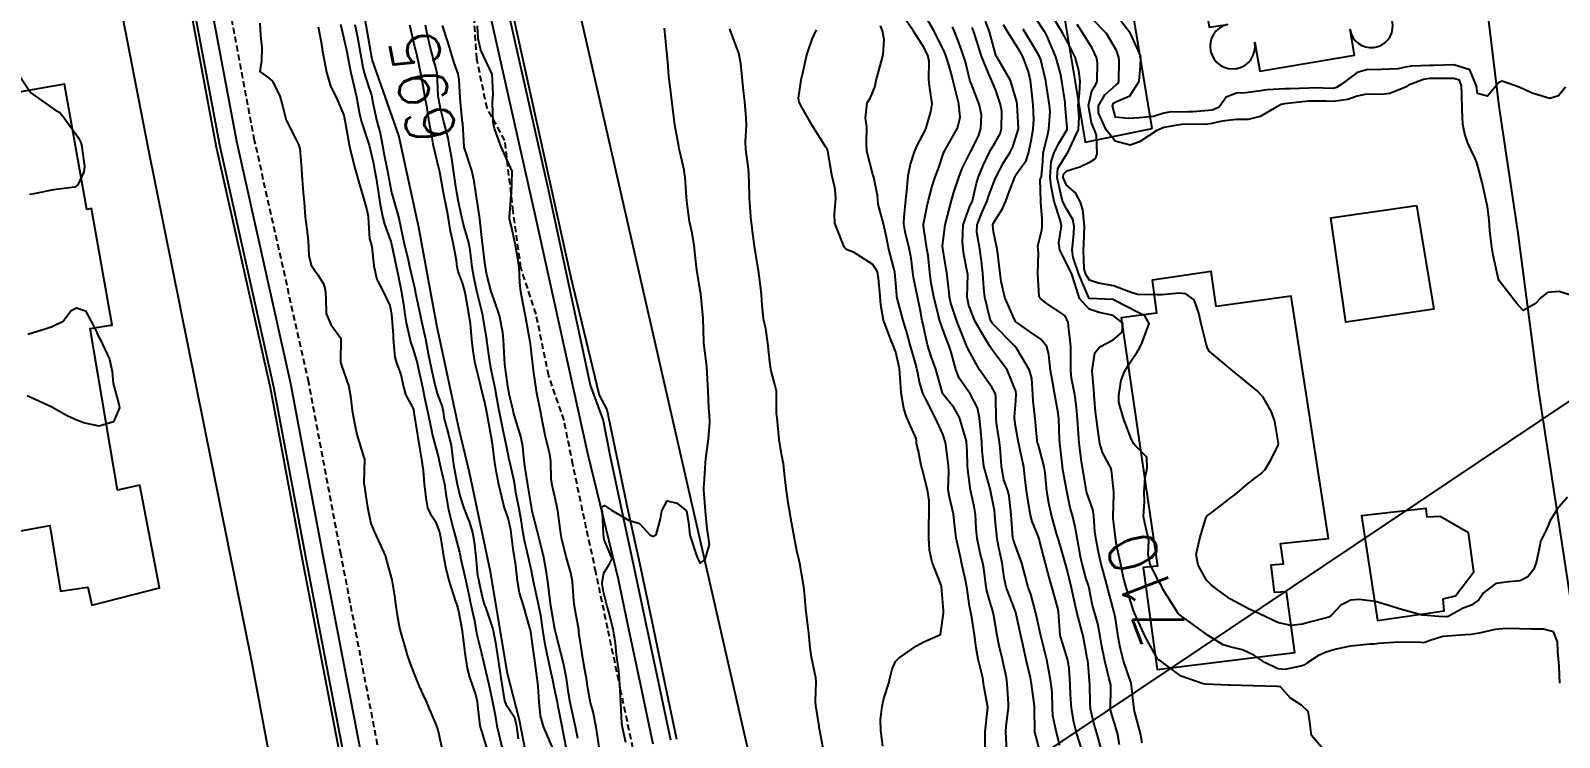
# Model space of a CAD drawing. Header units: metres. Extents: x 292545 to 299085, y 7450245 to 7463078.
# Drawn here: x 298213.5 to 298340.3, y 7451853.7 to 7451912.2 of the extents above; entities that cross this region are included whole.
import ezdxf
from ezdxf.enums import TextEntityAlignment as Align

# ---------------------------------------------------------------- set-up
doc = ezdxf.new("R2010")
doc.units = ezdxf.units.M
doc.linetypes.add('CONTINUO', pattern=[0])
doc.linetypes.add('DASHED', pattern=[0.75, 0.5, -0.25])
for name, color, linetype in [('Canteiro', 45, 'DASHED'), ('Ciclovia', 45, 'Continuous'), ('Cotas', 45, 'Continuous'), ('Curvas de Nivel 1m', 11, 'Continuous'), ('Curvas de Nivel 5m', 15, 'Continuous'), ('Edificações', 30, 'Continuous'), ('Hidrografia', 140, 'Continuous'), ('TEXTO', 45, 'Continuous'), ('Vias Primárias', 230, 'Continuous')]:
    doc.layers.add(name, color=color, linetype=linetype)
doc.styles.add('Style-STANDARD', font='STANDARD.shx')

msp = doc.modelspace()

# ---------------------------------------------------------------- linework, layer by layer
at = {"layer": 'Canteiro'}
for points in [[(298243, 7451849.36), (298239.26, 7451868.79), (298236.58, 7451883.08), (298232.09, 7451903.14), (298229.59, 7451916.49), (298225.31, 7451939.17), (298219.5, 7451969.86), (298217.7, 7451979.63), (298215.14, 7451992.65), (298213.19, 7452002.87)], [(298263.47, 7451852.76), (298262.45, 7451857.61), (298261.38, 7451862.67), (298260.4, 7451867.35), (298259.45, 7451871.72), (298258.49, 7451876.27), (298257.76, 7451879.94), (298256.49, 7451883.63), (298255.44, 7451888.74), (298254.18, 7451892.58), (298253.54, 7451897.25), (298252.84, 7451903.14), (298251.37, 7451905.81), (298250.52, 7451909.91), (298250.25, 7451914.02)]]:
    msp.add_lwpolyline(points, dxfattribs=at)
at = {"layer": 'Ciclovia'}
for points in [[(298241.51, 7451849.3), (298237.78, 7451868.72), (298235.1, 7451882.98), (298230.61, 7451903.05), (298228.11, 7451916.42), (298223.83, 7451939.1), (298218.02, 7451969.79), (298216.22, 7451979.56), (298213.66, 7451992.58), (298211.71, 7452002.8)], [(298253.9, 7451776.12), (298253.46, 7451778.65), (298252.69, 7451782.73), (298251.96, 7451786.5), (298251.2, 7451790.58), (298250.43, 7451794.37), (298249.64, 7451798.58), (298248.81, 7451802.63), (298248.01, 7451806.85), (298247.21, 7451810.89), (298245.85, 7451818.19), (298244.8, 7451823.49), (298243.84, 7451828.36), (298243.14, 7451832.36), (298241.55, 7451841.01), (298240.1, 7451849.04), (298236.37, 7451868.45), (298233.69, 7451882.69), (298229.2, 7451902.76), (298226.69, 7451916.16), (298222.42, 7451938.83), (298216.6, 7451969.53), (298214.81, 7451979.29), (298212.24, 7451992.3)], [(298265.14, 7451853.11), (298264.12, 7451857.96), (298263.05, 7451863.02), (298262.26, 7451866.76), (298259.74, 7451877.2), (298255.39, 7451896.86), (298253, 7451907.45), (298250.3, 7451919.55)], [(298266.6, 7451853.42), (298265.58, 7451858.27), (298264.51, 7451863.33), (298263.52, 7451868.01), (298262.57, 7451872.39), (298261.62, 7451876.91), (298261, 7451880.02), (298259.94, 7451882.87), (298256.44, 7451899.19), (298252.83, 7451915.26)]]:
    msp.add_lwpolyline(points, dxfattribs=at)
at = {"layer": 'Curvas de Nivel 1m', "flags": 128}
for points, elevation in [([(298294.47, 7451852.53), (298294.39, 7451854.12), (298294.42, 7451854.6), (298294.61, 7451856.11), (298294.62, 7451856.42), (298294.52, 7451858.11), (298294.45, 7451858.61), (298294.12, 7451860.12), (298293.86, 7451861.25), (298293.68, 7451862.12), (298293.41, 7451863.73), (298293.32, 7451864.13), (298293.03, 7451865.11), (298292.81, 7451865.91), (298292.77, 7451866.13), (298292.57, 7451867.65), (298292.48, 7451868.14), (298292.27, 7451868.94), (298292.01, 7451870.15), (298291.93, 7451870.97), (298291.88, 7451872.15), (298291.77, 7451872.81), (298291.47, 7451874.15), (298291.23, 7451876.09), (298291.22, 7451876.16), (298291.21, 7451876.21), (298291.18, 7451877.39), (298291.14, 7451878.16), (298291.13, 7451878.21), (298290.55, 7451880.17), (298290.08, 7451881.02), (298289.23, 7451882.06), (298289.16, 7451882.18), (298289.12, 7451882.3), (298288.59, 7451884.19), (298288.22, 7451885.24), (298287.91, 7451886.19), (298287.51, 7451887.99), (298287.47, 7451888.2), (298287.31, 7451888.99), (298287.07, 7451890.2), (298286.78, 7451891.64), (298286.69, 7451892.21), (298286.54, 7451893.39), (298286.38, 7451894.21), (298286.04, 7451895.57), (298285.95, 7451896.22), (298285.96, 7451896.78), (298286.1, 7451898.22), (298286.18, 7451898.97), (298286.3, 7451900.21), (298286.49, 7451901.18), (298286.83, 7451902.21), (298287.02, 7451902.66), (298287.49, 7451903.55), (298287.71, 7451903.98), (298287.8, 7451904.2), (298288.19, 7451905.51), (298288.28, 7451906.19), (298288.06, 7451907.67), (298288.01, 7451908.2), (298288.05, 7451909.7), (298287.93, 7451910.2), (298287.57, 7451910.91), (298286.75, 7451912.21), (298285.61, 7451913.87)], 703), ([(298297.33, 7451852.08), (298296.9, 7451853.79), (298296.81, 7451854.09), (298296.8, 7451854.19), (298296.79, 7451856.09), (298296.78, 7451856.24), (298296.54, 7451858.09), (298296.44, 7451858.61), (298296.08, 7451860.1), (298295.83, 7451861.25), (298295.65, 7451862.1), (298295.25, 7451863.87), (298295.21, 7451864.11), (298295.16, 7451864.24), (298295.03, 7451864.55), (298294.44, 7451866.12), (298294.27, 7451866.9), (298294.09, 7451868.12), (298293.83, 7451869.38), (298293.68, 7451870.12), (298293.52, 7451871.71), (298293.49, 7451872.13), (298293.45, 7451872.46), (298293.14, 7451874.13), (298293.13, 7451874.16), (298292.57, 7451876.14), (298292.45, 7451877.42), (298292.42, 7451878.14), (298292.32, 7451879.02), (298292.21, 7451880.15), (298292.06, 7451880.98), (298291.45, 7451882.15), (298291.24, 7451882.42), (298290.52, 7451883.44), (298290.24, 7451884.17), (298289.87, 7451885.58), (298289.68, 7451886.17), (298289.57, 7451886.46), (298289.29, 7451887.16), (298288.93, 7451888.18), (298288.78, 7451888.72), (298288.43, 7451890.19), (298288.22, 7451891.31), (298288.11, 7451892.19), (298287.95, 7451893.61), (298287.86, 7451894.2), (298287.57, 7451896.03), (298287.57, 7451896.2), (298287.88, 7451897.73), (298287.98, 7451898.19), (298288.28, 7451899.35), (298288.58, 7451900.19), (298288.82, 7451900.82), (298289.27, 7451902.18), (298289.34, 7451902.32), (298289.48, 7451902.55), (298290.4, 7451904.17), (298290.62, 7451905.05), (298290.51, 7451906.17), (298290.31, 7451906.95), (298290.01, 7451908.17), (298289.91, 7451908.54), (298289.56, 7451909.76), (298289.41, 7451910.18), (298289.3, 7451910.45), (298288.45, 7451912.19), (298287.61, 7451913.67)], 704), ([(298340.36, 7451858.16), (298340.29, 7451859.57), (298340.2, 7451860.79), (298340.15, 7451861.57), (298339.83, 7451862.4), (298339, 7451862.63), (298337.98, 7451862.62), (298337, 7451862.66), (298335.93, 7451862.69), (298335, 7451862.61), (298333.66, 7451862.31), (298333, 7451862.2), (298332.51, 7451862.16), (298331, 7451862.06), (298330.66, 7451862.02), (298329.61, 7451861.69), (298329.15, 7451861.54), (298328.99, 7451861.51), (298328.81, 7451861.52), (298326.99, 7451861.56), (298325.31, 7451861.43), (298324.99, 7451861.4), (298324.62, 7451861.39), (298322.99, 7451861.23), (298321.81, 7451860.96), (298320.98, 7451860.72), (298320.33, 7451860.46), (298319.37, 7451859.82), (298319.13, 7451859.66), (298318.97, 7451859.6), (298317.53, 7451859.28), (298316.97, 7451859.34), (298315.87, 7451859.86), (298314.98, 7451860.48), (298314.02, 7451860.92), (298312.99, 7451861.16), (298312.43, 7451861.34), (298311.48, 7451861.91), (298311.19, 7451862.11), (298311, 7451862.25), (298309.86, 7451863.07), (298309.01, 7451863.68), (298308.86, 7451863.79), (298308.7, 7451863.94), (298308.08, 7451864.9), (298307.43, 7451865.96), (298307.3, 7451866.22), (298307.05, 7451866.65), (298306.37, 7451867.98), (298306.2, 7451868.85), (298306.27, 7451869.98), (298306.01, 7451871.07), (298305.81, 7451871.98), (298305.89, 7451873.22), (298305.88, 7451873.98), (298305.95, 7451875.19), (298306.12, 7451875.98), (298306.1, 7451876.9), (298305.18, 7451877.8), (298305.01, 7451877.99), (298304.82, 7451878.36), (298304.18, 7451880), (298303.78, 7451881.45), (298303.77, 7451882), (298303.98, 7451883.27), (298304.23, 7451884), (298304.63, 7451884.63), (298305.28, 7451885.56), (298305.44, 7451885.83), (298305.51, 7451885.99), (298305.7, 7451886.4), (298306.28, 7451887.98), (298305.94, 7451888.61), (298305.31, 7451888.91), (298303.45, 7451889.88), (298303.32, 7451889.96), (298303.28, 7451889.96), (298301.32, 7451890.04), (298300.46, 7451892.05), (298299.98, 7451893.44), (298299.91, 7451894.05), (298300.04, 7451895.41), (298300.07, 7451896.05), (298299.96, 7451896.6), (298299.42, 7451897.48), (298299.13, 7451898.06), (298299.01, 7451898.48), (298298.65, 7451900.07), (298298.71, 7451900.82), (298299.47, 7451902.04), (298299.51, 7451902.1), (298300.43, 7451904.05), (298300.48, 7451905.07), (298300.41, 7451906.05), (298300.52, 7451907.03), (298300.57, 7451908.04), (298300.45, 7451908.94), (298300.14, 7451910.05), (298299.58, 7451911.21), (298299.1, 7451912.06), (298298.34, 7451913.34)], 711), ([(298340.81, 7451907.57), (298340.25, 7451906.85), (298339.53, 7451906.61), (298338.06, 7451907.07), (298337.54, 7451907.32), (298336.85, 7451907.62), (298335.55, 7451908.05), (298335.26, 7451907.92), (298335.05, 7451907.63), (298334.35, 7451906.82), (298333.53, 7451907.03), (298333.45, 7451907.65), (298332.9, 7451909.01), (298331.56, 7451909.4), (298329.9, 7451909.36), (298329.56, 7451909.35), (298327.99, 7451909.29), (298327.56, 7451909.21), (298326.92, 7451909.09), (298325.56, 7451909.03), (298324.32, 7451909), (298323.55, 7451908.77), (298322.21, 7451907.79), (298321.82, 7451907.52), (298321.54, 7451907.46), (298319.86, 7451907.5), (298319.54, 7451907.49), (298317.95, 7451907.42), (298317.54, 7451907.41), (298316.07, 7451907.33), (298315.53, 7451907.25), (298314.32, 7451907.1), (298313.53, 7451907.05), (298312.69, 7451906.73), (298312.09, 7451905.91), (298311.51, 7451905.64), (298309.94, 7451905.51), (298309.51, 7451905.51), (298307.97, 7451905.49), (298307.51, 7451905.4), (298306.66, 7451905.12), (298305.5, 7451905.01), (298304.54, 7451904.97), (298303.51, 7451905.08), (298303.25, 7451906.01), (298303.32, 7451906.22), (298303.53, 7451906.34), (298304.69, 7451906.83), (298305.43, 7451907.99), (298305.45, 7451908.09), (298305.56, 7451909.29), (298305.61, 7451909.99), (298305.57, 7451910.19), (298304.74, 7451912), (298303.61, 7451913.46)], 714), ([(298232.51, 7451912.86), (298232.58, 7451911.85), (298232.7, 7451910.85), (298232.67, 7451909.73), (298232.51, 7451908.86), (298233.12, 7451908.43), (298233.54, 7451908.08), (298234.18, 7451906.83), (298234.42, 7451905.92), (298234.72, 7451904.83), (298235.48, 7451903.31), (298235.73, 7451902.82), (298235.83, 7451902.46), (298235.98, 7451900.81), (298236, 7451900.26), (298236.11, 7451898.81), (298236.19, 7451898.04), (298236.28, 7451896.81), (298236.41, 7451895.79), (298236.53, 7451894.81), (298236.58, 7451893.6), (298236.79, 7451892.81), (298237.34, 7451891.99), (298237.8, 7451891.25), (298237.94, 7451890.79), (298238.01, 7451890.11), (298238.03, 7451888.79), (298238.4, 7451887.89), (298239.21, 7451886.77), (298239.23, 7451886.72), (298239.21, 7451884.77), (298239.26, 7451884.56), (298239.91, 7451882.76), (298240.05, 7451881.94), (298240.19, 7451880.76), (298240.4, 7451879.56), (298240.57, 7451878.76), (298241.16, 7451876.87), (298241.2, 7451876.75), (298241.2, 7451876.71), (298241.14, 7451874.75), (298241.44, 7451872.75), (298241.74, 7451871.38), (298242, 7451870.74), (298242.82, 7451868.99), (298242.91, 7451868.73), (298243.07, 7451868.21), (298243.46, 7451866.72), (298243.7, 7451865.39), (298243.78, 7451864.72), (298243.92, 7451863.8), (298244.12, 7451862.71), (298244.29, 7451862.02), (298244.68, 7451860.7), (298244.75, 7451860.48), (298244.96, 7451859.85), (298245.4, 7451858.7), (298245.75, 7451857.88), (298246.28, 7451856.69), (298246.91, 7451855.26), (298247.16, 7451854.68), (298247.28, 7451854.29), (298247.66, 7451852.67)], 698), ([(298237.37, 7451912.57), (298237.58, 7451911.42), (298237.68, 7451910.79), (298237.69, 7451910.67), (298238.04, 7451908.79), (298238.39, 7451907.64), (298238.83, 7451906.78), (298239.5, 7451905.23), (298239.58, 7451904.77), (298239.6, 7451904.66), (298239.94, 7451902.77), (298240.07, 7451902.16), (298240.42, 7451900.76), (298240.82, 7451899.37), (298241, 7451898.75), (298241.41, 7451897.4), (298241.51, 7451896.85), (298241.52, 7451896.75), (298241.63, 7451895), (298241.69, 7451894.75), (298241.8, 7451894.32), (298241.97, 7451892.74), (298242.22, 7451891.62), (298242.69, 7451890.73), (298243.31, 7451889.47), (298243.44, 7451888.73), (298243.57, 7451887.01), (298243.59, 7451886.73), (298243.73, 7451885.18), (298243.85, 7451884.72), (298244.23, 7451883.74), (298244.45, 7451882.71), (298244.61, 7451882.09), (298245.22, 7451880.98), (298245.29, 7451880.7), (298245.31, 7451880.6), (298245.6, 7451878.7), (298245.68, 7451878.19), (298245.92, 7451876.69), (298246.06, 7451875.78), (298246.15, 7451874.69), (298246.28, 7451873.53), (298246.44, 7451872.69), (298246.65, 7451872.23), (298247.1, 7451871.56), (298247.43, 7451870.68), (298247.52, 7451870.25), (298247.77, 7451868.67), (298247.93, 7451867.8), (298248.2, 7451866.67), (298248.75, 7451864.93), (298248.85, 7451864.66), (298249.01, 7451864.11), (298249.29, 7451862.66), (298249.48, 7451861.15), (298249.53, 7451860.65), (298249.71, 7451859.4), (298249.9, 7451858.65), (298250.43, 7451857.14), (298250.54, 7451856.64), (298250.58, 7451856.3), (298250.78, 7451854.63), (298250.9, 7451854.19), (298251.38, 7451852.62)], 697), ([(298239.22, 7451912.77), (298239.58, 7451911.24), (298239.67, 7451910.77), (298239.7, 7451910.64), (298240.08, 7451908.76), (298240.24, 7451908.06), (298240.54, 7451906.76), (298240.77, 7451905.49), (298240.93, 7451904.76), (298241.48, 7451903.07), (298241.56, 7451902.83), (298241.58, 7451902.75), (298241.94, 7451901.22), (298242.04, 7451900.74), (298242.16, 7451900.02), (298242.36, 7451898.74), (298242.51, 7451897.83), (298242.73, 7451896.73), (298242.87, 7451896.2), (298243.38, 7451894.78), (298243.4, 7451894.72), (298243.41, 7451894.69), (298243.83, 7451892.72), (298243.97, 7451892.09), (298244.25, 7451890.71), (298244.44, 7451889.58), (298244.55, 7451888.71), (298244.65, 7451888.06), (298244.96, 7451886.7), (298245.03, 7451886.46), (298245.27, 7451885.73), (298245.56, 7451884.7), (298245.66, 7451884.29), (298246.02, 7451882.69), (298246.22, 7451881.69), (298246.42, 7451880.69), (298246.75, 7451879.12), (298246.85, 7451878.68), (298247.17, 7451877.48), (298247.34, 7451876.85), (298247.38, 7451876.68), (298247.71, 7451875.24), (298247.83, 7451874.67), (298247.96, 7451873.84), (298248.15, 7451872.67), (298248.48, 7451871.29), (298248.65, 7451870.66), (298249.08, 7451869.01), (298249.15, 7451868.74), (298249.16, 7451868.66), (298249.18, 7451868.55), (298249.6, 7451866.65), (298249.86, 7451865.47), (298250.03, 7451864.64), (298250.33, 7451863.32), (298250.45, 7451862.64), (298250.53, 7451862.18), (298250.9, 7451860.63), (298250.91, 7451860.57), (298250.97, 7451860.38), (298251.39, 7451858.63), (298251.51, 7451858.05), (298251.82, 7451856.62), (298252.03, 7451855.5), (298252.18, 7451854.62), (298252.6, 7451852.89)], 696), ([(298257.98, 7451852.55), (298257.76, 7451853.68), (298257.6, 7451854.55), (298257.26, 7451856.21), (298257.2, 7451856.56), (298256.94, 7451857.82), (298256.79, 7451858.56), (298256.75, 7451858.77), (298256.35, 7451860.57), (298256.2, 7451861.35), (298256.01, 7451862.57), (298255.82, 7451863.77), (298255.67, 7451864.57), (298255.28, 7451866.33), (298255.23, 7451866.58), (298255.06, 7451867.47), (298254.8, 7451868.58), (298254.47, 7451869.97), (298254.37, 7451870.59), (298254.2, 7451871.69), (298254.03, 7451872.6), (298253.77, 7451873.96), (298253.67, 7451874.6), (298253.59, 7451875.04), (298253.22, 7451876.61), (298253.21, 7451876.65), (298253.17, 7451876.86), (298252.81, 7451878.61), (298252.71, 7451879.09), (298252.39, 7451880.62), (298252.21, 7451881.63), (298252.04, 7451882.62), (298251.72, 7451884.16), (298251.63, 7451884.63), (298251.35, 7451886.56), (298251.34, 7451886.63), (298251.29, 7451886.94), (298251.02, 7451888.63), (298250.94, 7451889), (298250.53, 7451890.64), (298250.3, 7451891.69), (298250.14, 7451892.64), (298249.96, 7451894.06), (298249.85, 7451894.65), (298249.4, 7451896.3), (298249.32, 7451896.57), (298249.3, 7451896.65), (298248.97, 7451898.2), (298248.88, 7451898.66), (298248.77, 7451899.32), (298248.6, 7451900.66), (298248.44, 7451901.64), (298248.26, 7451902.67), (298248.14, 7451903.33), (298247.78, 7451904.68), (298247.51, 7451905.78), (298247.35, 7451906.68), (298247.32, 7451906.88), (298247.23, 7451908.68), (298247.16, 7451909.07), (298246.71, 7451910.69), (298246.44, 7451911.84), (298246.26, 7451912.69)], 696), ([(298258.89, 7451853.57), (298258.71, 7451854.54), (298258.66, 7451854.79), (298258.26, 7451856.55), (298258.12, 7451857.36), (298257.96, 7451858.55), (298257.71, 7451859.81), (298257.53, 7451860.55), (298257.02, 7451862.53), (298257.01, 7451862.56), (298256.99, 7451862.64), (298256.67, 7451864.56), (298256.61, 7451864.99), (298256.4, 7451866.57), (298256.31, 7451867.32), (298256.09, 7451868.57), (298255.74, 7451869.92), (298255.57, 7451870.58), (298255.11, 7451872.41), (298255.09, 7451872.55), (298255.08, 7451872.58), (298255.08, 7451872.62), (298254.75, 7451874.59), (298254.54, 7451875.97), (298254.46, 7451876.59), (298254.35, 7451877.77), (298254.18, 7451878.6), (298253.69, 7451880.12), (298253.57, 7451880.6), (298253.51, 7451880.9), (298253.23, 7451882), (298253.11, 7451882.61), (298253.09, 7451882.75), (298252.85, 7451884.61), (298252.82, 7451885.07), (298252.74, 7451886.62), (298252.68, 7451887.22), (298252.41, 7451888.62), (298251.93, 7451890.01), (298251.71, 7451890.63), (298251.35, 7451892), (298251.23, 7451892.63), (298251.22, 7451892.77), (298250.99, 7451894.63), (298250.94, 7451895.07), (298250.77, 7451896.64), (298250.66, 7451897.39), (298250.46, 7451898.64), (298250.31, 7451899.77), (298250.12, 7451900.64), (298249.47, 7451902.6), (298249.46, 7451902.64), (298249.36, 7451904.52), (298249.34, 7451904.65), (298249.3, 7451904.85), (298249.13, 7451906.66), (298249.05, 7451908.17), (298248.96, 7451908.66), (298248.65, 7451909.57), (298248.31, 7451910.67), (298248.15, 7451911.24), (298247.68, 7451912.68)], 697), ([(298260.71, 7451852.68), (298260.43, 7451854.52), (298260.17, 7451855.78), (298259.96, 7451856.52), (298259.72, 7451857.75), (298259.61, 7451858.53), (298259.52, 7451859.09), (298259.26, 7451860.54), (298259.22, 7451860.78), (298258.99, 7451862.39), (298258.97, 7451862.54), (298258.97, 7451862.57), (298258.63, 7451864.54), (298258.57, 7451865), (298258.45, 7451866.55), (298258.31, 7451867.3), (298257.95, 7451868.55), (298257.57, 7451870.07), (298257.49, 7451870.56), (298257.24, 7451872.43), (298257.21, 7451872.56), (298257.12, 7451872.99), (298256.76, 7451874.56), (298256.68, 7451875.04), (298256.66, 7451876.56), (298256.59, 7451877.15), (298256.23, 7451878.57), (298255.96, 7451879.81), (298255.82, 7451880.57), (298255.48, 7451882.33), (298255.44, 7451882.58), (298255.25, 7451883.89), (298255.16, 7451884.58), (298254.97, 7451886.27), (298254.92, 7451886.59), (298254.68, 7451887.98), (298254.56, 7451888.59), (298254.36, 7451889.56), (298254.18, 7451890.6), (298254.1, 7451891.36), (298254.02, 7451892.6), (298253.94, 7451893.19), (298253.69, 7451894.61), (298253.39, 7451895.98), (298253.24, 7451896.61), (298253.23, 7451896.79), (298253.38, 7451898.61), (298253.39, 7451898.65), (298253.45, 7451900.61), (298252.53, 7451902.62), (298251.99, 7451904.12), (298251.89, 7451904.63), (298251.81, 7451906.33), (298251.84, 7451906.63), (298251.88, 7451906.98), (298251.79, 7451908.63), (298251.55, 7451909.17), (298250.86, 7451910.64), (298250.63, 7451911.59), (298250.57, 7451912.64)], 698), ([(298262.88, 7451853.25), (298262.61, 7451854.49), (298262.56, 7451854.84), (298262.46, 7451856.49), (298262.44, 7451856.99), (298262.36, 7451858.5), (298262.29, 7451859.17), (298262.11, 7451860.5), (298262.02, 7451861.47), (298261.87, 7451862.5), (298261.47, 7451864.06), (298261.34, 7451864.51), (298261.04, 7451865.74), (298260.93, 7451866.4), (298260.93, 7451866.51), (298261.05, 7451867.28), (298261.52, 7451868.04), (298261.74, 7451868.5), (298261.09, 7451870.03), (298261.03, 7451870.51), (298260.94, 7451872.34), (298260.9, 7451872.51), (298260.85, 7451872.78), (298261.12, 7451872.87), (298261.7, 7451872.5), (298263.1, 7451871.68), (298264.02, 7451871.39), (298264.86, 7451870.46), (298265.09, 7451870.33), (298265.22, 7451870.33), (298265.39, 7451870.46), (298265.77, 7451871.79), (298265.87, 7451872.45), (298266.31, 7451873.26), (298267.12, 7451873.07), (298267.9, 7451872.43), (298268.08, 7451871.46), (298268.18, 7451870.43), (298268.74, 7451868.75), (298268.87, 7451868.42), (298269.06, 7451868.09), (298269.46, 7451868.41), (298269.83, 7451869.66), (298269.72, 7451870.41), (298269.62, 7451870.94), (298269.48, 7451872.41), (298269.35, 7451874.21), (298269.35, 7451874.42), (298269.38, 7451874.65), (298269.48, 7451876.42), (298269.51, 7451876.76), (298269.73, 7451878.41), (298269.85, 7451879.76), (298269.82, 7451880.41), (298269.77, 7451880.96), (298269.71, 7451882.41), (298269.69, 7451882.87), (298269.59, 7451884.41), (298269.36, 7451886.34), (298269.35, 7451886.42), (298269.34, 7451886.48), (298269.3, 7451888.42), (298269.09, 7451890.42), (298269.05, 7451890.71), (298268.77, 7451892.43), (298268.68, 7451893.11), (298268.54, 7451894.43), (298268.37, 7451895.45), (298268.17, 7451896.43), (298267.97, 7451897.88), (298267.92, 7451898.43), (298267.79, 7451900.1), (298267.75, 7451900.44), (298267.71, 7451900.69), (298267.47, 7451901.76), (298267.31, 7451902.44), (298267.27, 7451902.65), (298266.94, 7451904.45), (298266.86, 7451905.09), (298266.71, 7451906.45), (298266.58, 7451907.4), (298266.46, 7451908.45), (298266.36, 7451909.65), (298266.28, 7451910.45), (298266.13, 7451911.91), (298266.1, 7451912.45)], 699), ([(298284.2, 7451852.92), (298284.02, 7451854.24), (298284.01, 7451855.14), (298284.15, 7451856.24), (298284.29, 7451856.88), (298284.71, 7451858.23), (298284.76, 7451858.42), (298284.96, 7451859.32), (298285.25, 7451859.94), (298285.53, 7451860.22), (298286.98, 7451861.26), (298287.61, 7451861.57), (298288.99, 7451862.18), (298289.23, 7451863.97), (298289.22, 7451864.18), (298289.07, 7451866.16), (298289.07, 7451866.18), (298289.04, 7451866.27), (298288.29, 7451868.19), (298288.08, 7451869.19), (298288.01, 7451870.19), (298288.02, 7451871.27), (298288.05, 7451872.19), (298288.04, 7451873.27), (298287.89, 7451874.19), (298287.45, 7451875.91), (298287.39, 7451876.2), (298287.17, 7451877.38), (298287, 7451878.02), (298287, 7451878.2), (298286.95, 7451878.44), (298286.17, 7451880.22), (298285.93, 7451880.93), (298285.73, 7451882.22), (298285.7, 7451882.69), (298285.58, 7451884.23), (298285.27, 7451885.6), (298285.03, 7451886.23), (298284.83, 7451886.69), (298284.25, 7451888.24), (298284.03, 7451889.53), (298283.98, 7451890.24), (298283.85, 7451891.74), (298283.75, 7451892.25), (298283.36, 7451892.86), (298281.77, 7451893.87), (298281.37, 7451894.01), (298281.19, 7451894.09), (298281.03, 7451894.28), (298280.77, 7451894.89), (298280.23, 7451896.29), (298280.18, 7451897.05), (298280.31, 7451898.29), (298280.25, 7451899.11), (298279.98, 7451900.29), (298279.66, 7451902.1), (298279.64, 7451902.3), (298279.59, 7451902.42), (298279.48, 7451902.6), (298278.4, 7451904.31), (298277.52, 7451905.84), (298277.27, 7451906.32), (298277.21, 7451906.64), (298277.46, 7451908.32), (298277.48, 7451908.39), (298277.55, 7451908.72), (298277.84, 7451910.03), (298277.93, 7451910.32), (298278.35, 7451911.54), (298278.69, 7451912.31)], 701), ([(298292.69, 7451852.32), (298292.68, 7451854.13), (298292.92, 7451856.13), (298292.6, 7451857.79), (298292.55, 7451858.14), (298292.48, 7451858.6), (298292.11, 7451860.14), (298291.93, 7451861.09), (298291.79, 7451862.15), (298291.57, 7451863.6), (298291.46, 7451864.15), (298291.4, 7451864.53), (298291.16, 7451866.16), (298291.14, 7451866.25), (298291.05, 7451866.7), (298290.73, 7451868.16), (298290.64, 7451868.6), (298290.29, 7451870.17), (298290.16, 7451871.11), (298290.06, 7451872.17), (298289.73, 7451873.57), (298289.63, 7451874.17), (298289.67, 7451875.66), (298289.64, 7451876.18), (298289.41, 7451877.94), (298289.37, 7451878.18), (298289.19, 7451878.73), (298288.53, 7451880.19), (298287.78, 7451881.65), (298287.52, 7451882.2), (298287.24, 7451883.1), (298287.06, 7451884.02), (298287.03, 7451884.2), (298286.96, 7451884.5), (298286.47, 7451886.21), (298286.21, 7451887.14), (298285.88, 7451888.22), (298285.37, 7451890.19), (298285.37, 7451890.23), (298285.36, 7451890.26), (298285.34, 7451890.65), (298285.19, 7451892.23), (298285.15, 7451892.44), (298284.66, 7451894.24), (298284.5, 7451895.13), (298284.24, 7451896.24), (298283.82, 7451897.85), (298283.77, 7451898.25), (298283.75, 7451898.57), (298283.44, 7451900.1), (298283.4, 7451900.25), (298283.38, 7451900.31), (298282.87, 7451902.26), (298282.84, 7451902.9), (298282.87, 7451904.26), (298282.77, 7451904.99), (298282.9, 7451906.26), (298283.14, 7451906.64), (298283.54, 7451907.56), (298283.67, 7451908.25), (298283.72, 7451908.42), (298284.22, 7451910.24), (298284.32, 7451911.5), (298284.16, 7451912.24), (298284, 7451912.65)], 702), ([(298300.87, 7451852.13), (298300.27, 7451854.05), (298300.04, 7451854.92), (298299.84, 7451856.05), (298299.77, 7451857.22), (298299.75, 7451858.05), (298299.65, 7451859.36), (298299.53, 7451860.05), (298298.99, 7451861.87), (298298.94, 7451862.01), (298298.93, 7451862.06), (298298.91, 7451862.14), (298298.77, 7451864.06), (298298.72, 7451864.37), (298298.24, 7451866.07), (298297.92, 7451867.21), (298297.68, 7451868.07), (298297.2, 7451869.97), (298297.17, 7451870.08), (298297.1, 7451870.29), (298296.59, 7451871.57), (298296.45, 7451872.09), (298296.24, 7451873.21), (298296.11, 7451874.1), (298295.98, 7451875.27), (298295.88, 7451876.1), (298295.76, 7451876.69), (298295.45, 7451878.11), (298295.2, 7451879.48), (298295.11, 7451880.11), (298295.11, 7451880.22), (298295.23, 7451881.56), (298295.27, 7451882.11), (298295.27, 7451882.15), (298295.24, 7451882.35), (298294.5, 7451884.12), (298293.28, 7451885.79), (298293.04, 7451886.13), (298292.62, 7451886.81), (298291.86, 7451888.14), (298291.32, 7451889.45), (298291.2, 7451890.15), (298291.24, 7451892.04), (298291.23, 7451892.15), (298290.91, 7451893.7), (298290.85, 7451894.16), (298290.81, 7451894.73), (298290.87, 7451896.16), (298291.42, 7451897.7), (298291.57, 7451898), (298291.63, 7451898.15), (298291.98, 7451899.61), (298292.14, 7451900.14), (298292.53, 7451901.07), (298293.03, 7451902.13), (298293.18, 7451902.42), (298293.48, 7451902.92), (298293.92, 7451903.69), (298294.03, 7451904.12), (298294.06, 7451905.58), (298293.97, 7451906.13), (298293.54, 7451907.38), (298293.21, 7451908.13), (298292.95, 7451908.73), (298292.38, 7451910.14), (298291.82, 7451911.91), (298291.75, 7451912.15), (298291.6, 7451912.51)], 706), ([(298302.36, 7451852.53), (298301.95, 7451854.02), (298301.71, 7451854.83), (298301.43, 7451856.03), (298301.4, 7451856.5), (298301.37, 7451858.03), (298301.23, 7451859.77), (298301.19, 7451860.04), (298301.15, 7451860.21), (298300.98, 7451861.17), (298300.82, 7451862.04), (298300.76, 7451862.28), (298300.28, 7451864.05), (298300.06, 7451865.03), (298299.85, 7451866.05), (298299.45, 7451867.67), (298299.34, 7451868.06), (298299.08, 7451869.01), (298298.76, 7451870.06), (298298.61, 7451870.55), (298298.19, 7451872.07), (298297.99, 7451872.93), (298297.79, 7451874.07), (298297.65, 7451875.58), (298297.57, 7451876.08), (298297.18, 7451877.58), (298297.07, 7451877.97), (298297.04, 7451878.08), (298297.01, 7451878.25), (298296.83, 7451880.09), (298296.67, 7451881.53), (298296.63, 7451882.09), (298296.55, 7451883.4), (298296.35, 7451884.09), (298295.28, 7451885.92), (298295.13, 7451886.11), (298293.3, 7451887.96), (298293.18, 7451888.13), (298293.1, 7451888.34), (298292.65, 7451890.14), (298292.57, 7451890.91), (298292.49, 7451892.14), (298292.38, 7451893.13), (298292.24, 7451894.14), (298291.99, 7451895.55), (298292.02, 7451896.14), (298292.42, 7451897.13), (298292.85, 7451898.14), (298293, 7451898.57), (298293.44, 7451899.75), (298293.55, 7451900.02), (298293.6, 7451900.13), (298294.24, 7451901.34), (298294.74, 7451902.12), (298294.98, 7451902.61), (298295.46, 7451904.11), (298295.46, 7451904.14), (298295.33, 7451906.11), (298295.3, 7451906.34), (298294.79, 7451908.12), (298293.67, 7451910.02), (298293.59, 7451910.13), (298293.56, 7451910.22), (298293.05, 7451912.14), (298292.71, 7451913.03)], 707), ([(298303.84, 7451853.05), (298303.67, 7451854), (298303.1, 7451855.83), (298303.07, 7451856.01), (298303.12, 7451857.83), (298303.1, 7451858.01), (298302.95, 7451858.62), (298302.62, 7451860.02), (298302.34, 7451861.37), (298302.23, 7451862.02), (298302.04, 7451863.06), (298301.76, 7451864.03), (298301.6, 7451864.6), (298301.3, 7451866.04), (298301.25, 7451866.24), (298301.05, 7451866.9), (298300.73, 7451868.04), (298300.62, 7451868.49), (298300.34, 7451870.05), (298300.16, 7451871.11), (298299.92, 7451872.05), (298299.74, 7451872.68), (298299.45, 7451874.06), (298299.16, 7451875.71), (298299.1, 7451876.06), (298299.09, 7451876.14), (298298.87, 7451878.06), (298298.85, 7451878.4), (298298.8, 7451880.06), (298298.73, 7451880.55), (298298.46, 7451882.07), (298298.29, 7451883.02), (298298.11, 7451884.07), (298297.98, 7451885.37), (298297.8, 7451886.07), (298297.29, 7451886.66), (298296.45, 7451887.25), (298295.3, 7451888.04), (298295.23, 7451888.11), (298295.13, 7451888.29), (298294.33, 7451890.12), (298294.01, 7451891.46), (298293.93, 7451892.12), (298293.74, 7451893.75), (298293.68, 7451894.13), (298293.39, 7451895.57), (298293.31, 7451896.13), (298293.33, 7451896.2), (298293.41, 7451896.34), (298294.1, 7451897.44), (298294.4, 7451898.12), (298294.68, 7451898.87), (298295.15, 7451900.11), (298295.25, 7451900.31), (298295.45, 7451900.59), (298296.08, 7451901.49), (298296.27, 7451902.1), (298296.49, 7451903.1), (298296.67, 7451904.09), (298296.72, 7451904.88), (298296.67, 7451906.09), (298296.57, 7451907.13), (298296.45, 7451908.1), (298296.28, 7451908.83), (298295.81, 7451910.11), (298295.57, 7451910.55), (298294.56, 7451912.12), (298294.2, 7451912.72)], 708), ([(298305.7, 7451853.18), (298305.57, 7451853.98), (298305.07, 7451855.84), (298305.04, 7451855.99), (298304.93, 7451856.94), (298304.82, 7451857.99), (298304.79, 7451858.15), (298304.16, 7451860), (298303.89, 7451861.1), (298303.73, 7451862), (298303.49, 7451863.52), (298303.39, 7451864.01), (298303.03, 7451865.38), (298302.9, 7451865.87), (298302.87, 7451866.01), (298302.48, 7451867.44), (298302.32, 7451868.02), (298302.08, 7451869.02), (298301.88, 7451870.03), (298301.79, 7451870.72), (298301.7, 7451872.03), (298301.62, 7451872.54), (298301.13, 7451873.94), (298301.11, 7451874.01), (298301.1, 7451874.04), (298301.09, 7451874.08), (298300.75, 7451876.04), (298300.68, 7451876.54), (298300.49, 7451878.05), (298300.44, 7451878.81), (298300.35, 7451880.05), (298300.25, 7451881.02), (298300.11, 7451882.05), (298299.85, 7451883.45), (298299.78, 7451884.05), (298299.8, 7451885.53), (298299.78, 7451886.06), (298299.59, 7451887.77), (298299.56, 7451888.06), (298299.31, 7451888.6), (298297.72, 7451889.68), (298297.32, 7451889.98), (298297.27, 7451890.03), (298297.24, 7451890.08), (298297.17, 7451890.24), (298297.06, 7451892.08), (298297.11, 7451893.82), (298297.09, 7451894.08), (298297.06, 7451894.4), (298297.4, 7451895.72), (298297.42, 7451896.06), (298297.42, 7451896.08), (298297.41, 7451896.66), (298297.3, 7451897.96), (298297.29, 7451898.08), (298297.26, 7451899.9), (298297.34, 7451900.08), (298297.36, 7451900.17), (298297.46, 7451901.39), (298297.5, 7451902.05), (298297.5, 7451902.08), (298297.89, 7451903.67), (298297.98, 7451904.08), (298298.08, 7451905.51), (298298.03, 7451906.07), (298297.75, 7451907.87), (298297.71, 7451908.08), (298297.55, 7451908.77), (298297.29, 7451909.82), (298297.18, 7451910.09), (298296.63, 7451911.04), (298296.01, 7451912.1), (298295.85, 7451912.37)], 709), ([(298341, 7451873.56), (298340.12, 7451872.57), (298339.53, 7451871.58), (298339.41, 7451871.28), (298339.1, 7451870.62), (298338.76, 7451869.92), (298338.7, 7451869.59), (298338.43, 7451868.24), (298338.19, 7451867.6), (298337.69, 7451866.97), (298337.05, 7451866.64), (298336.11, 7451866.56), (298335.05, 7451866.43), (298334.01, 7451865.65), (298333.64, 7451865.05), (298333.03, 7451864.62), (298332.33, 7451864.36), (298331.1, 7451863.68), (298331.03, 7451863.66), (298331.01, 7451863.66), (298330.31, 7451863.69), (298329.01, 7451863.78), (298328.92, 7451863.8), (298327.02, 7451864.33), (298326.18, 7451864.59), (298325.03, 7451864.92), (298323.7, 7451865.1), (298323.03, 7451865.03), (298322.19, 7451864.63), (298321.42, 7451863.8), (298321.18, 7451863.63), (298321.01, 7451863.57), (298319.6, 7451863.22), (298319.01, 7451863.05), (298318.1, 7451862.93), (298317.01, 7451863.15), (298315.49, 7451863.87), (298315.02, 7451864.1), (298314.59, 7451864.3), (298313.03, 7451865.13), (298311.93, 7451865.91), (298311.43, 7451866.3), (298311.05, 7451866.69), (298310.35, 7451867.93), (298310.19, 7451868.82), (298310.44, 7451869.93), (298310.58, 7451870.45), (298311.03, 7451871.92), (298311.06, 7451871.97), (298311.11, 7451872.03), (298311.62, 7451872.41), (298313.13, 7451873.56), (298313.31, 7451873.71), (298313.52, 7451873.89), (298314.39, 7451874.63), (298315.15, 7451875.21), (298315.53, 7451875.49), (298315.9, 7451875.86), (298316.37, 7451876.66), (298316.99, 7451877.85), (298317.02, 7451878.02), (298316.7, 7451879.85), (298316.43, 7451880.64), (298315.75, 7451881.86), (298315.24, 7451882.4), (298313.42, 7451883.89), (298313.25, 7451884.03), (298312.6, 7451884.56), (298311.28, 7451885.68), (298311.12, 7451885.92), (298311.04, 7451886.16), (298310.59, 7451887.93), (298310.41, 7451888.83), (298310.01, 7451889.93), (298309.33, 7451890.43), (298308.78, 7451890.49), (298307.33, 7451890.34), (298306.96, 7451890.34), (298305.33, 7451890.37), (298304.79, 7451890.54), (298303.34, 7451891.09), (298302.08, 7451891.3), (298301.35, 7451891.56), (298301.03, 7451892.04), (298300.9, 7451892.5), (298300.85, 7451894.05), (298300.88, 7451894.55), (298300.92, 7451896.04), (298300.78, 7451897.4), (298300.59, 7451898.04), (298300.18, 7451898.8), (298299.44, 7451899.43), (298299.15, 7451900.06), (298299.17, 7451900.34), (298299.45, 7451900.63), (298300.54, 7451900.96), (298301.46, 7451901.39), (298301.84, 7451901.66), (298301.99, 7451902.02), (298301.92, 7451903.59), (298301.75, 7451904.03), (298301.5, 7451904.59), (298301.26, 7451906.03), (298301.54, 7451907.25), (298301.84, 7451907.73), (298301.99, 7451908.03), (298302, 7451909.58), (298301.91, 7451910.03), (298301.57, 7451910.8), (298300.8, 7451912.04), (298300.31, 7451912.76)], 712), ([(298341.33, 7451890.3), (298340.3, 7451890.61), (298339.34, 7451890.54), (298338.8, 7451890.12), (298338.3, 7451889.6), (298337.32, 7451889.06), (298336.78, 7451889.62), (298335.35, 7451891.48), (298335.27, 7451891.63), (298335.24, 7451891.75), (298334.83, 7451893.64), (298334.72, 7451894.3), (298334.56, 7451895.64), (298334.49, 7451896.56), (298334.34, 7451897.64), (298334.06, 7451899.02), (298333.92, 7451899.65), (298333.47, 7451901.31), (298333.33, 7451901.65), (298332.73, 7451902.91), (298332.48, 7451903.67), (298332.31, 7451904.48), (298332.24, 7451905.67), (298332.23, 7451906.97), (298332.21, 7451907.67), (298332.02, 7451908.14), (298331.55, 7451908.28), (298330.97, 7451908.27), (298329.55, 7451908.27), (298329.05, 7451908.2), (298327.81, 7451907.72), (298327.65, 7451907.61), (298327.54, 7451907.55), (298326.24, 7451907.04), (298325.53, 7451906.95), (298324.31, 7451906.98), (298323.53, 7451906.82), (298322.76, 7451906.54), (298321.52, 7451906.38), (298320.94, 7451906.39), (298319.52, 7451906.39), (298318.99, 7451906.35), (298317.52, 7451906.18), (298317.24, 7451906.12), (298316.74, 7451905.85), (298315.51, 7451905.14), (298314.49, 7451904.89), (298313.5, 7451904.88), (298312.34, 7451904.75), (298311.5, 7451904.54), (298310.96, 7451904.46), (298309.5, 7451904.48), (298308.98, 7451904.46), (298307.5, 7451904.21), (298306.92, 7451903.97), (298305.48, 7451903.02), (298304.72, 7451902.75), (298303.48, 7451903.08), (298302.72, 7451904.02), (298302.1, 7451905.44), (298302.08, 7451906.02), (298302.62, 7451906.93), (298303.54, 7451907.74), (298303.69, 7451907.86), (298303.76, 7451908.01), (298303.79, 7451909.78), (298303.76, 7451910.01), (298303.57, 7451910.59), (298302.74, 7451912.02), (298301.6, 7451913.21)], 713), ([(298212.2, 7451909.09), (298213.52, 7451907.08), (298215.51, 7451905.68), (298215.92, 7451905.47), (298216.26, 7451905.05), (298217.48, 7451903.36), (298217.65, 7451903.03), (298217.73, 7451902.77), (298217.98, 7451901.02), (298217.93, 7451900.54), (298217.43, 7451899.47), (298217.19, 7451899.27), (298215.42, 7451899.06), (298213.78, 7451898.71), (298213.42, 7451898.65)], 699), ([(298213.28, 7451887.08), (298214.81, 7451887.55), (298215.29, 7451887.71), (298216.2, 7451888.15), (298216.86, 7451889.04), (298217.32, 7451889.28), (298218.06, 7451889.02), (298218.94, 7451887.36), (298219.09, 7451887.01), (298219.28, 7451886.68), (298220.06, 7451885), (298220.27, 7451883.98), (298220.35, 7451883), (298220.81, 7451881.4), (298220.89, 7451880.99), (298220.38, 7451879.82), (298219.2, 7451879.45), (298217.9, 7451879.73), (298217.2, 7451880.01), (298216.5, 7451880.33), (298215.21, 7451881.06), (298213.22, 7451881.98)], 699)]:
    msp.add_lwpolyline(points, dxfattribs=dict(at, elevation=elevation))
at = {"layer": 'Curvas de Nivel 5m', "flags": 128}
for points, elevation in [([(298320.88, 7451852.49), (298319.75, 7451853.81), (298319.6, 7451855.13), (298319.47, 7451855.81), (298318.93, 7451856.34), (298318, 7451856.9), (298317.18, 7451857.85), (298316.94, 7451857.89), (298316.9, 7451857.89), (298314.94, 7451857.93), (298314.89, 7451857.93), (298312.94, 7451857.98), (298312.87, 7451857.98), (298310.95, 7451858.07), (298310.77, 7451858.09), (298308.95, 7451858.73), (298307.25, 7451859.97), (298307.08, 7451860.07), (298306.98, 7451860.18), (298305.98, 7451861.98), (298305.11, 7451863.89), (298305.06, 7451863.99), (298305.01, 7451864.1), (298304.4, 7451866), (298304.17, 7451866.88), (298303.93, 7451868), (298303.61, 7451869.48), (298303.52, 7451870.01), (298303.3, 7451871.82), (298303.29, 7451872.01), (298303.36, 7451873.78), (298303.35, 7451874.01), (298303.16, 7451875.82), (298303.1, 7451876.01), (298302.42, 7451877.27), (298302.2, 7451878.02), (298302.04, 7451879.19), (298301.92, 7451880.03), (298301.84, 7451880.65), (298301.74, 7451882.03), (298301.7, 7451882.49), (298301.56, 7451884.04), (298301.77, 7451885.54), (298302.2, 7451886.03), (298303.29, 7451886.62), (298304.05, 7451887.25), (298304.11, 7451888), (298303.31, 7451888.63), (298302.15, 7451888.87), (298301.31, 7451889.15), (298300.52, 7451890.05), (298300.12, 7451891.28), (298299.87, 7451892.05), (298299.36, 7451893.14), (298298.89, 7451894.06), (298298.79, 7451894.66), (298299.01, 7451896.06), (298298.92, 7451896.55), (298298.41, 7451898.07), (298298.15, 7451899.36), (298298.07, 7451900.07), (298298.16, 7451901.38), (298298.39, 7451902.07), (298298.74, 7451902.81), (298299.49, 7451904.04), (298299.5, 7451904.06), (298299.49, 7451904.18), (298299.33, 7451906.06), (298299.31, 7451906.28), (298299.05, 7451908.06), (298298.94, 7451908.68), (298298.55, 7451910.07), (298297.77, 7451911.9), (298297.67, 7451912.08), (298297.59, 7451912.21), (298296.84, 7451913.33)], 710), ([(298240.41, 7451912.76), (298240.63, 7451911.71), (298240.8, 7451910.76), (298241.07, 7451909.23), (298241.18, 7451908.75), (298241.53, 7451907.61), (298241.77, 7451907), (298241.82, 7451906.75), (298241.86, 7451906.4), (298242.24, 7451904.74), (298242.49, 7451903.74), (298242.69, 7451902.73), (298242.82, 7451902.08), (298243.09, 7451900.73), (298243.43, 7451898.96), (298243.47, 7451898.72), (298243.5, 7451898.64), (298244.04, 7451896.71), (298244.22, 7451895.89), (298244.48, 7451894.71), (298244.82, 7451893.24), (298244.94, 7451892.7), (298245.34, 7451890.94), (298245.4, 7451890.7), (298245.42, 7451890.61), (298245.82, 7451888.69), (298245.97, 7451888.02), (298246.26, 7451886.69), (298246.49, 7451885.47), (298246.65, 7451884.69), (298247.04, 7451882.88), (298247.08, 7451882.68), (298247.23, 7451882.17), (298247.64, 7451881.1), (298247.72, 7451880.67), (298247.81, 7451880.06), (298248.2, 7451878.66), (298248.38, 7451877.87), (298248.54, 7451876.66), (298248.62, 7451876.12), (298248.9, 7451874.65), (298249.13, 7451873.6), (298249.45, 7451872.66), (298249.92, 7451871.47), (298250.16, 7451870.64), (298250.31, 7451869.86), (298250.44, 7451868.64), (298250.59, 7451867.09), (298250.68, 7451866.64), (298250.74, 7451866.33), (298251.03, 7451865.1), (298251.17, 7451864.63), (298251.27, 7451864.38), (298251.85, 7451862.62), (298252.06, 7451861.54), (298252.2, 7451860.62), (298252.43, 7451859.15), (298252.51, 7451858.61), (298252.83, 7451856.7), (298252.85, 7451856.61), (298252.92, 7451856.42), (298253.66, 7451855.35), (298253.81, 7451854.6), (298253.94, 7451853.55)], 695), ([(298256.87, 7451852.64), (298256.06, 7451854.57), (298255.8, 7451855.46), (298255.7, 7451856.57), (298255.61, 7451857.91), (298255.53, 7451858.57), (298255.31, 7451860.24), (298255.26, 7451860.58), (298254.99, 7451862.4), (298254.96, 7451862.55), (298254.96, 7451862.58), (298254.95, 7451862.62), (298254.38, 7451864.59), (298254.06, 7451865.63), (298253.89, 7451866.6), (298253.77, 7451867.9), (298253.64, 7451868.6), (298253.55, 7451869.08), (298253.38, 7451870.61), (298253.35, 7451870.86), (298253.11, 7451871.82), (298252.85, 7451872.61), (298252.74, 7451872.99), (298252.35, 7451874.62), (298252.15, 7451875.62), (298251.98, 7451876.62), (298251.81, 7451877.99), (298251.72, 7451878.62), (298251.38, 7451880.46), (298251.35, 7451880.63), (298251.22, 7451881.29), (298250.89, 7451882.63), (298250.77, 7451883.11), (298250.39, 7451884.64), (298250.22, 7451885.7), (298250.12, 7451886.64), (298249.99, 7451887.95), (298249.89, 7451888.64), (298249.59, 7451890.38), (298249.53, 7451890.65), (298249.34, 7451891.34), (298248.98, 7451892.28), (298248.89, 7451892.66), (298248.83, 7451893.18), (298248.56, 7451894.66), (298248.35, 7451895.62), (298248.17, 7451896.67), (298248.06, 7451897.32), (298247.78, 7451898.67), (298247.45, 7451900.51), (298247.42, 7451900.68), (298247.41, 7451900.73), (298246.94, 7451902.69), (298246.81, 7451903.36), (298246.56, 7451904.69), (298246.39, 7451905.81), (298246.25, 7451906.69), (298245.97, 7451908.27), (298245.89, 7451908.7), (298245.56, 7451910.16), (298245.43, 7451910.7), (298245.38, 7451910.89), (298244.97, 7451912.71)], 695), ([(298279.34, 7451852.3), (298278.96, 7451854.24), (298278.95, 7451854.3), (298278.91, 7451854.58), (298278.63, 7451856.3), (298278.61, 7451856.62), (298278.68, 7451858.3), (298278.64, 7451858.61), (298278.29, 7451860.31), (298278.18, 7451861.11), (298278.05, 7451862.31), (298277.91, 7451863.41), (298277.81, 7451864.31), (298277.69, 7451865.66), (298277.61, 7451866.31), (298277.3, 7451868.08), (298277.25, 7451868.32), (298277.07, 7451869.12), (298276.84, 7451870.32), (298276.58, 7451871.8), (298276.49, 7451872.33), (298276.35, 7451873.11), (298276.17, 7451874.33), (298276.07, 7451875.25), (298275.95, 7451876.34), (298275.83, 7451877), (298275.59, 7451878.34), (298275.42, 7451880.14), (298275.4, 7451880.35), (298275.39, 7451880.52), (298275.37, 7451882.35), (298275.36, 7451882.47), (298275.24, 7451882.92), (298274.94, 7451884.04), (298274.88, 7451884.35), (298274.82, 7451884.79), (298274.66, 7451886.35), (298274.48, 7451887.53), (298274.29, 7451888.36), (298274.19, 7451889.48), (298274.14, 7451890.36), (298274.06, 7451891.08), (298273.88, 7451892.36), (298273.81, 7451892.82), (298273.56, 7451894.37), (298273.39, 7451895.61), (298273.3, 7451896.37), (298273.29, 7451896.49), (298273.15, 7451898.37), (298273.13, 7451898.67), (298273.08, 7451900.37), (298273.05, 7451900.78), (298272.83, 7451902.38), (298272.8, 7451903.06), (298272.88, 7451904.38), (298272.87, 7451905.01), (298272.74, 7451906.38), (298272.65, 7451907.26), (298272.52, 7451908.38), (298272.41, 7451909.52), (298272.25, 7451910.38), (298271.59, 7451912.15), (298271.51, 7451912.39)], 700), ([(298298.89, 7451853), (298298.6, 7451854.06), (298298.31, 7451855.46), (298298.27, 7451856.07), (298298.23, 7451857.37), (298298.16, 7451858.07), (298298, 7451859.03), (298297.81, 7451860.08), (298297.64, 7451860.74), (298297.3, 7451862.09), (298297.01, 7451863.45), (298296.87, 7451864.08), (298296.47, 7451865.52), (298296.26, 7451866.09), (298296, 7451867.04), (298295.72, 7451868.1), (298295.09, 7451869.84), (298295.01, 7451870.11), (298294.99, 7451870.22), (298294.83, 7451872.11), (298294.67, 7451873.65), (298294.56, 7451874.12), (298294.24, 7451875.02), (298294.03, 7451876.12), (298293.97, 7451877.33), (298293.88, 7451878.12), (298293.63, 7451879.7), (298293.59, 7451880.13), (298293.58, 7451881.77), (298293.53, 7451882.13), (298293.24, 7451882.69), (298292.23, 7451884.14), (298291.28, 7451885.84), (298291.14, 7451886.15), (298290.6, 7451887.46), (298290.33, 7451888.16), (298289.85, 7451889.65), (298289.73, 7451890.17), (298289.69, 7451890.52), (298289.5, 7451892.18), (298289.48, 7451892.31), (298289.36, 7451892.98), (298289.17, 7451894.18), (298289.16, 7451894.39), (298289.38, 7451896.18), (298289.39, 7451896.2), (298289.4, 7451896.27), (298289.9, 7451898.17), (298290.1, 7451898.85), (298290.53, 7451900.16), (298290.78, 7451900.83), (298291.45, 7451902.15), (298291.47, 7451902.19), (298292.13, 7451903.5), (298292.34, 7451904.14), (298292.37, 7451905.28), (298292.2, 7451906.14), (298291.54, 7451907.81), (298291.44, 7451908.05), (298291.42, 7451908.15), (298291.05, 7451909.65), (298290.89, 7451910.16), (298290.49, 7451911.26), (298290.14, 7451912.17), (298289.98, 7451912.56)], 705)]:
    msp.add_lwpolyline(points, dxfattribs=dict(at, elevation=elevation))
at = {"layer": 'Edificações'}
msp.add_lwpolyline([(298323.79, 7451926.26), (298309.27, 7451923.67), (298310.43, 7451917.18), (298313.42, 7451917.63), (298313.54, 7451916.43), (298310.75, 7451915.89), (298311.27, 7451912.53), (298312.78, 7451912.76, 2.31932), (298315.05, 7451911.27), (298315.48, 7451908.88), (298323.32, 7451910.22), (298322.95, 7451912.33, 2.195521), (298324.67, 7451914.4), (298324.58, 7451915.03), (298325.89, 7451915.27), (298325.31, 7451918.29), (298320.15, 7451917.59), (298319.97, 7451918.96), (298325.11, 7451919.73), (298323.79, 7451926.26)], format="xyb", close=True, dxfattribs=at)
for points in [[(298306.53, 7451904.14), (298305.01, 7451913.31), (298299.36, 7451916.03), (298298.37, 7451923.44), (298295.18, 7451923.2), (298296.16, 7451916.53), (298299.17, 7451913.77), (298300.99, 7451903)], [(298328.46, 7451897.76), (298329.9, 7451889.15), (298322.6, 7451888.08), (298321.37, 7451896.74)], [(298317.67, 7451865.72), (298316.69, 7451865.66), (298316.41, 7451867.96), (298317.42, 7451868.06), (298317.19, 7451869.74), (298321.16, 7451870.14), (298318.08, 7451890.24), (298311.84, 7451889.38), (298311.42, 7451892.27), (298306.55, 7451891.56), (298306.9, 7451888.82), (298303.96, 7451888.44), (298306.98, 7451867.84), (298305.8, 7451867.73), (298306.95, 7451859.28), (298318.36, 7451860.7)], [(298332.79, 7451870.62), (298330.44, 7451871.97), (298329.35, 7451871.92), (298329.26, 7451872.64), (298323.9, 7451872.03), (298325.22, 7451863.36), (298330.75, 7451864.15), (298330.67, 7451865.15), (298331.7, 7451865.4), (298333.22, 7451867.38), (298332.79, 7451870.62)]]:
    msp.add_lwpolyline(points, close=True, dxfattribs=at)
msp.add_lwpolyline([(298211.65, 7451870.59), (298215.11, 7451871.23), (298215.99, 7451865.78), (298218.25, 7451866.11), (298218.58, 7451864.63), (298224.19, 7451866.07), (298222.56, 7451874.56), (298220.71, 7451874.14), (298218.44, 7451887.56), (298220.14, 7451887.82), (298220.27, 7451887.84), (298218.56, 7451897.51), (298218.17, 7451897.43), (298216.33, 7451907.81), (298201.81, 7451905.28)], dxfattribs=at)
at = {"layer": 'Hidrografia'}
msp.add_lwpolyline([(298255.62, 7451847.12), (298254.07, 7451855.09), (298253.06, 7451858.95), (298251.66, 7451867.38), (298249.9, 7451875.63), (298249.02, 7451879.29), (298247.21, 7451887.81), (298245.72, 7451895.94), (298244.05, 7451903.56), (298241.83, 7451909.84), (298240.93, 7451915.09)], dxfattribs=at)
at = {"layer": 'TEXTO', "linetype": 'CONTINUO'}
msp.add_polyline3d([(298364.36, 7451897.1, 0), (298197.64, 7451785.44, 0)], dxfattribs=at)
at = {"layer": 'Vias Primárias', "elevation": 716.34}
for points in [[(298287.9, 7451784.39), (298286.83, 7451787.87), (298282.87, 7451806.24), (298274.62, 7451845.58), (298258.94, 7451914.37), (298252.05, 7451948.76), (298245.95, 7451976.32), (298238.6, 7452011.71), (298229.83, 7452054.5), (298222.54, 7452086.22, 0.05326), (298213.89, 7452111.3, -0.058977)], [(298331.22, 7451935.18), (298334, 7451916.72), (298335.29, 7451905.98), (298336.88, 7451895.47), (298338.57, 7451882.37), (298340.52, 7451869.72), (298342.17, 7451858.79), (298343.66, 7451848.92), (298344.96, 7451838.74), (298346.45, 7451828.65), (298346.71, 7451822.62), (298347.62, 7451810.43), (298348.27, 7451800.02, -0.360203), (298340.97, 7451790), (298318.04, 7451785.96), (298294.05, 7451782.11, -0.263046), (298287.9, 7451784.39, -0.263046)]]:
    msp.add_lwpolyline(points, format="xyb", dxfattribs=at)
at = {"layer": 'Vias Primárias'}
for points in [[(298239.8, 7451848.98), (298236.07, 7451868.4), (298233.4, 7451882.63), (298228.91, 7451902.7), (298226.4, 7451916.1), (298222.12, 7451938.78), (298216.31, 7451969.47), (298214.51, 7451979.23), (298211.95, 7451992.25)], [(298242.92, 7451799.73), (298239.12, 7451821.11), (298231.88, 7451859.81), (298223.26, 7451902.56), (298217.94, 7451929.89), (298212.05, 7451960.13)], [(298252.88, 7451916.5), (298258.33, 7451891.78), (298260.68, 7451882.02), (298261.3, 7451880.83), (298262.11, 7451877.01), (298263.06, 7451872.5), (298264.01, 7451868.12), (298265, 7451863.43), (298266.07, 7451858.37), (298267.09, 7451853.52)]]:
    msp.add_lwpolyline(points, dxfattribs=at)

# ---------------------------------------------------------------- texts
at = {"layer": 'Cotas', "style": 'Style-STANDARD'}
for s, rotation, p in [('695', 101.2859, (298246.03, 7451907.52, 695)), ('710', 110.7372, (298306.06, 7451866.05, 710))]:
    msp.add_text(s, height=4, rotation=rotation, dxfattribs=at).set_placement(p, align=Align.MIDDLE_CENTER)

doc.saveas('drawing.dxf')
